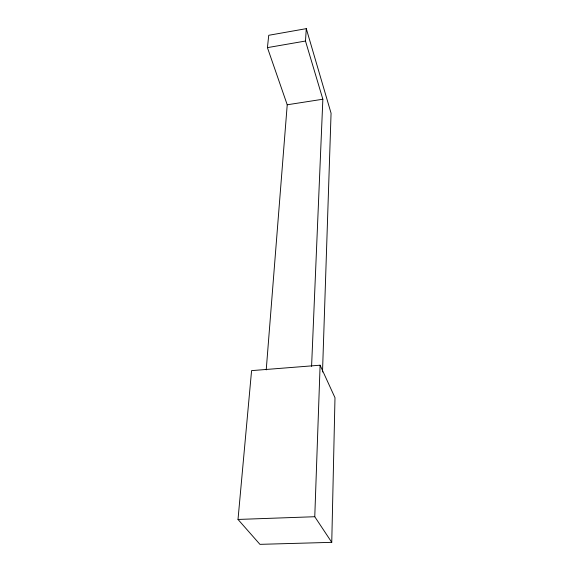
<?xml version="1.0" encoding="UTF-8"?>
<svg xmlns="http://www.w3.org/2000/svg" width="573" height="573" viewBox="0 0 573 573"><rect width="100%" height="100%" fill="white"/><g stroke="black" fill="none" stroke-linecap="round" stroke-linejoin="round"><path stroke-width="0.86" d="M331.753 542.345L334.99 397.726L320.106 365.202L251.576 370.624L238.01 519.446L259.941 544.35L331.753 542.345L314.77 516.724L320.106 365.202M322.513 372.02L331.065 113.189L306.29 28.65L268.737 35.29L267.426 47.631L287.223 104.78L266.223 369.907M311.583 366.362L322.857 99.229L305.488 41.034L306.29 28.65M267.426 47.631L305.488 41.034M287.223 104.78L322.857 99.229M238.01 519.446L314.77 516.724"/></g></svg>
